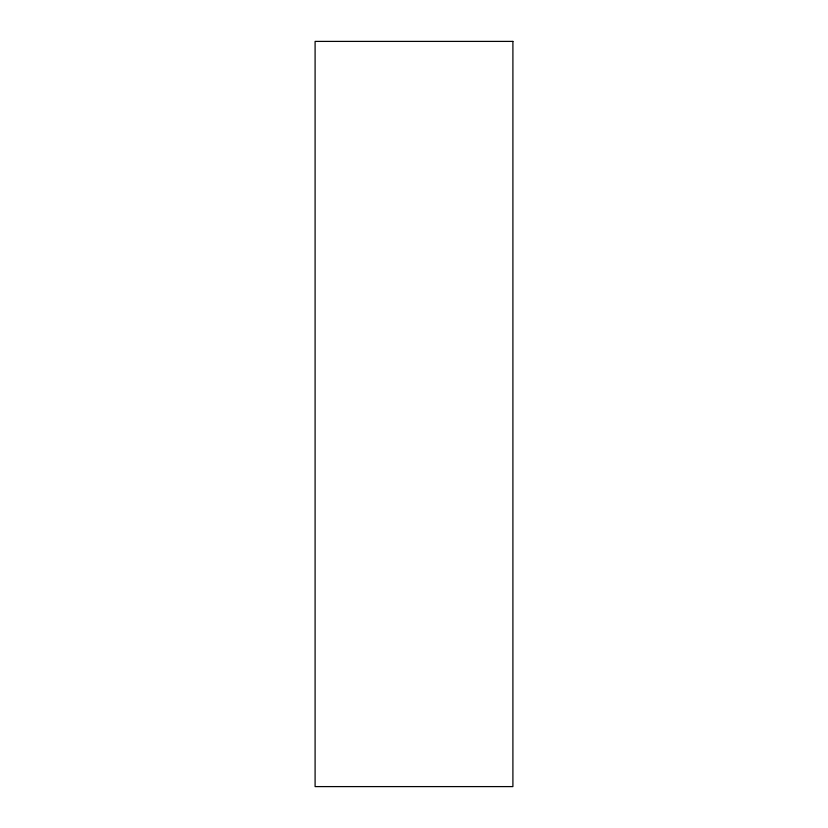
<?xml version="1.0" encoding="UTF-8"?>
<svg xmlns="http://www.w3.org/2000/svg" width="828" height="828" viewBox="0 0 828 828"><rect width="100%" height="100%" fill="white"/><g stroke="black" fill="none" stroke-linecap="round" stroke-linejoin="round"><path stroke-width="1.24" d="M512.905 41.4L315.095 41.4L315.095 786.6L512.905 786.6L512.905 41.4"/></g></svg>
